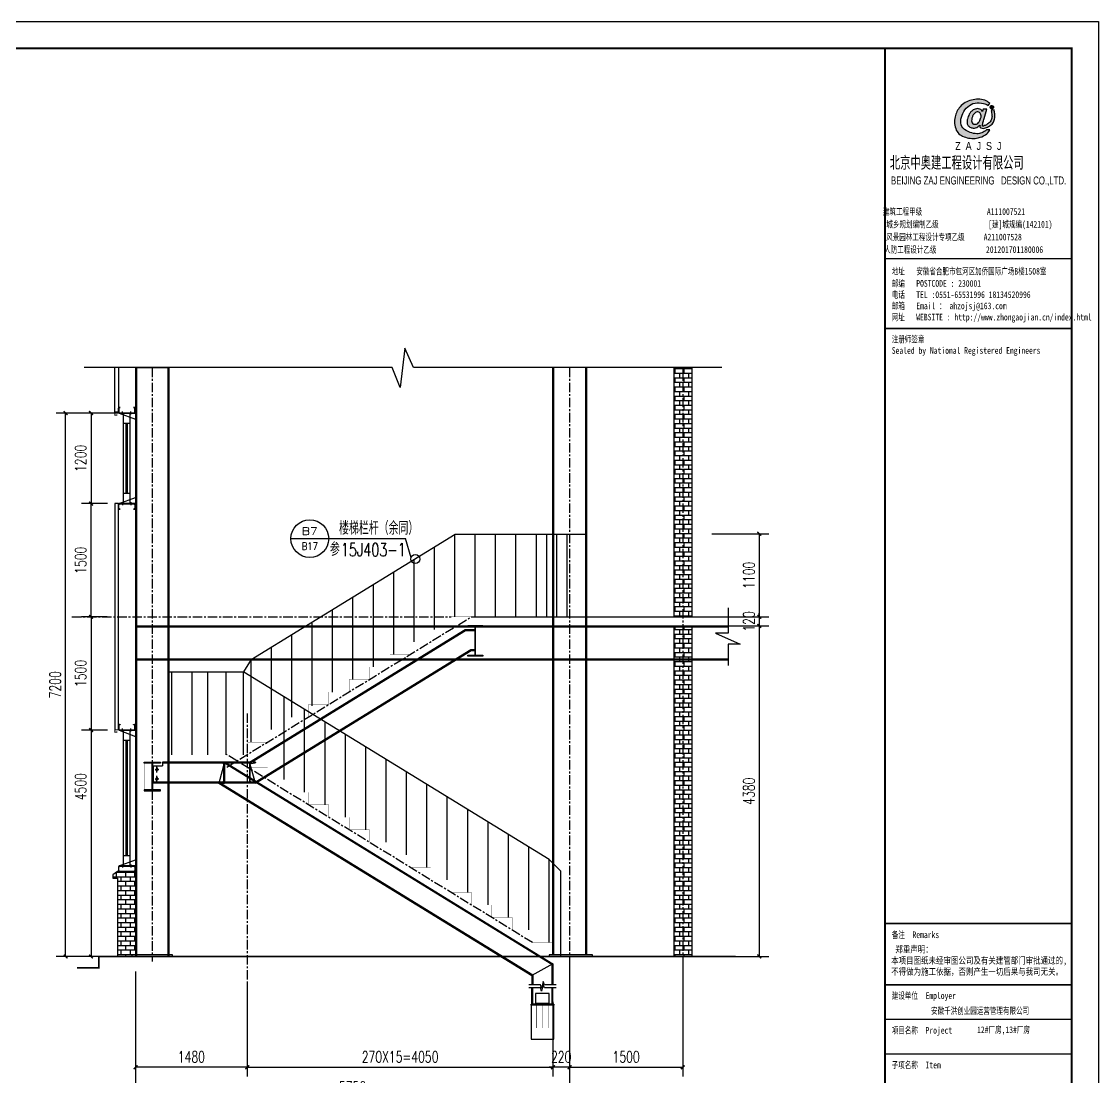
# Model space of a CAD drawing. Extents: x 180850 to 1399066, y 113487 to 334416.
# Drawn here: x 905561 to 919830, y 302994 to 316984 of the extents above; entities that cross this region are included whole.
import ezdxf
from ezdxf.enums import TextEntityAlignment as Align

# ---------------------------------------------------------------- set-up
doc = ezdxf.new("R2010")
doc.units = 0
doc.header["$LTSCALE"] = 1000
doc.linetypes.add('0$0$CENTERX2', pattern=[4, 2.5, -0.5, 0.5, -0.5])
for name, color, linetype in [('A-土建墙柱（含管井、立管）', 6, 'Continuous'), ('AXIS', 3, 'Continuous'), ('BEAM_DE', 7, 'Continuous'), ('BORDER', 7, 'Continuous'), ('DIM_IDEN', 3, 'Continuous'), ('DOTE', 1, 'Continuous'), ('GL', 150, 'Continuous'), ('GZ', 50, 'Continuous'), ('LT', 27, 'Continuous'), ('NUM', 7, 'Continuous'), ('Prof', 2, 'Continuous'), ('PUB_TEXT', 7, 'Continuous'), ('PUB_TITLE', 4, 'Continuous'), ('PZ', 202, 'Continuous'), ('STGJ_BOLT_THIN', 9, 'Continuous'), ('WALL', 9, 'Continuous'), ('WINDOW', 4, 'Continuous'), ('WL', 10, 'Continuous'), ('图签', 3, 'Continuous'), ('型钢', 6, 'Continuous'), ('粗线', 5, 'Continuous')]:
    doc.layers.add(name, color=color, linetype=linetype)
doc.styles.add('_gyy_title_Arial', font='arial.ttf', dxfattribs={"width": 0.7})
doc.styles.add('_gyy_title_ST', font='', dxfattribs={"width": 0.8})
doc.styles.add('_TCH_AXIS', font='COMPLEX', dxfattribs={"bigfont": 'GBCBIG'})
doc.styles.add('_TCH_DIM_T3', font='SIMPLEX', dxfattribs={"width": 0.705882, "bigfont": 'GBCBIG'})
doc.styles.add('_TCH_LABEL', font='COMPLEX', dxfattribs={"bigfont": 'GBCBIG'})
doc.styles.add('HZ', font='txt.shx', dxfattribs={"width": 0.8, "bigfont": '000hztxt.shx'})
doc.styles.get('_gyy_title_ST').set_extended_font_data('SimSun')
doc.dimstyles.new('_TCH_ARCH&&50', dxfattribs={"dimtxt": 148.75, "dimasz": 50, "dimexe": 125, "dimexo": 150, "dimgap": 63.125, "dimtad": 1, "dimdec": 0, "dimzin": 0, "dimdsep": 46, "dimtxsty": '_TCH_DIM_T3', "dimblk": 'ARCHTICK', "dimcen": 0.09, "dimclrt": 7, "dimazin": 2, "dimtfac": 1, "dimtdec": 0, "dimtix": 1, "dimtmove": 2, "dimatfit": 3, "dimfxl": 1, "dimtolj": 1, "dimtzin": 0, "dimarcsym": 0})
pattern_1 = [(0, (11853.97, 4258.28), (0, 60.6552), []), (90, (11853.97, 4258.28), (-60.6552, 60.6552), [60.6552, -60.6552])]

# ---------------------------------------------------------------- blocks, each defined once
blk = doc.blocks.new('dd')
at = {"layer": '图签'}
h = blk.add_hatch(color=5, dxfattribs=at)
h.set_gradient(color1=(0, 0, 255), color2=(36, 36, 255), one_color=1, tint=0.57)
h.paths.add_polyline_path([(452, 1270, -0.093206), (531, 1562, -0.136321), (716, 1807, -0.161039), (988, 1948, -0.108591), (1307, 1935, -0.049497), (1479, 1861, 0.062627), (1539, 1932, 0.094388), (1351, 2056, 0.136326), (854, 2062, 0.161722), (430, 1810, 0.133661), (243, 1435, 0.158414), (286, 937, 0.22517), (632, 669, 0.138663), (1107, 646, 0.074676), (1375, 753, 0.125344), (1543, 944, 0.006312), (1413, 948, -0.090385), (1244, 833, -0.096745), (1053, 797, -0.073845), (803, 850, -0.140868), (530, 1020, -0.160753)])
h = blk.add_hatch(color=5, dxfattribs=at)
h.set_gradient(color1=(0, 0, 255), color2=(36, 36, 255), one_color=1, tint=0.57)
h.paths.add_polyline_path([(1306, 1289, 0.011169), (1334, 1370, 0.005807), (1431, 1724, 0.01105), (1292, 1724, 0.016796), (1267, 1634, 0.125943), (1203, 1704, 0.083806), (1120, 1739, 0.082879), (1047, 1739, -0.008503), (952, 1710, 0.060057), (844, 1628, 0.086078), (774, 1532, 0.099424), (705, 1347, 0.12153), (690, 1225, 0.102644), (719, 1122, 0.056648), (797, 1042, 0.092914), (913, 1013, 0.194578), (1098, 1064, -0.002562), (1175, 1122, 0.064354), (1167, 1068, 0.172385), (1207, 1017, 0.105458), (1300, 1002, 0.086567), (1454, 1046, 0.047674), (1592, 1136, 0.166359), (1692, 1274, 0.096748), (1728, 1431, 0.03151), (1728, 1548, 0.041815), (1700, 1691, 0.007654), (1588, 1673, -0.009919), (1610, 1585, -0.068269), (1624, 1482, -0.105336), (1605, 1352, -0.14652), (1528, 1223, -0.070486), (1434, 1151, -0.077937), (1341, 1103, -0.127098), (1272, 1084, -0.114215), (1267, 1129, -0.007609)])
h.paths.add_polyline_path([(865, 1245, -0.099994), (863, 1328, -0.050974), (888, 1427, -0.120527), (938, 1529, -0.043888), (1002, 1595, -0.08446), (1063, 1619, -0.147309), (1127, 1607, -0.037474), (1177, 1572, -0.06931), (1209, 1507, -0.067662), (1213, 1431, -0.02676), (1211, 1413, 0.017209), (1183, 1329, -0.048815), (1120, 1223, -0.139096), (1046, 1163, -0.097991), (944, 1153, -0.085394), (909, 1169, -0.149141)], flags=16)
h = blk.add_hatch(color=1, dxfattribs=at)
h.set_gradient(color1=(255, 0, 0), color2=(255, 0, 0), tint=0.57)
h.paths.add_polyline_path([(1557, 1818, 0.386553), (1564, 1757, 0.170676), (1604, 1736, 0.082224), (1657, 1743, 0.087509), (1686, 1766, 0.264235), (1694, 1804, 0.244333), (1636, 1850, 0.30271)])
blk.add_lwpolyline([(1539, 1932, 0.094388), (1351, 2056, 0.136326), (854, 2062, 0.161722), (430, 1810, 0.133661), (243, 1435, 0.158414), (286, 937, 0.22517), (632, 669, 0.138663), (1107, 646, 0.074676), (1375, 753, 0.125344), (1543, 944, 0.006312), (1413, 948, -0.090385), (1244, 833, -0.096745), (1053, 797, -0.073845), (803, 850, -0.140868), (530, 1020, -0.160753), (452, 1270, -0.093206), (531, 1562, -0.136321), (716, 1807, -0.161039), (988, 1948, -0.108591), (1307, 1935, -0.049497), (1479, 1861, 0.062627)], format="xyb", close=True, dxfattribs=at)
for points in [[(1431, 1724, 0.011041), (1292, 1724, 0.016796), (1267, 1634, 0.125943), (1203, 1704, 0.083806), (1120, 1739, 0.082879), (1047, 1739, -0.008503), (952, 1710, 0.060057), (844, 1628, 0.086078), (774, 1532, 0.099424), (705, 1347, 0.12153), (690, 1225, 0.102644), (719, 1122, 0.056648), (797, 1042, 0.092914), (913, 1013, 0.194578), (1098, 1064, -0.002562), (1175, 1122, 0.064354), (1167, 1068, 0.172385), (1207, 1017, 0.105458), (1300, 1002, 0.086567), (1454, 1046, 0.047674), (1592, 1136, 0.166359), (1692, 1274, 0.096748), (1728, 1431, 0.03151), (1728, 1548, 0.041815), (1700, 1691, 0.007654), (1588, 1673, -0.009919), (1610, 1585, -0.068269), (1624, 1482, -0.105336), (1605, 1352, -0.14652), (1528, 1223, -0.070486), (1434, 1151, -0.077937), (1341, 1103, -0.127098), (1272, 1084, -0.114215), (1267, 1129, -0.007609), (1306, 1289, 0.011169), (1334, 1370, 0.005782), (1430, 1722, 0.069025)], [(1213, 1431, 0.067662), (1209, 1507, 0.06931), (1177, 1572, 0.037474), (1127, 1607, 0.147309), (1063, 1619, 0.08446), (1002, 1595, 0.043888), (938, 1529, 0.120527), (888, 1427, 0.050974), (863, 1328, 0.099994), (865, 1245, 0.149141), (909, 1169, 0.085394), (944, 1153, 0.097991), (1046, 1163, 0.139096), (1120, 1223, 0.048815), (1183, 1329, -0.017209), (1211, 1413, 0.02676), (1213, 1431, 0.441273)], [(1694, 1804, 0.243958), (1636, 1850, 0.303117), (1557, 1818, 0.386553), (1564, 1757, 0.170676), (1604, 1736, 0.082224), (1657, 1743, 0.087509), (1686, 1766, 0.264235), (1694, 1804, -7.823139)]]:
    blk.add_lwpolyline(points, format="xyb", dxfattribs=at)
at = {"insert": (246, 492), "char_height": 300, "width": 8000, "attachment_point": 1, "style": 'HZ'}
blk.add_mtext('{\\fArial|b0|i0|c0|p32;Z  A  J  S  J}', dxfattribs=at)
blk = doc.blocks.new('_ArchTick')
at = {"color": 0, "linetype": 'ByBlock', "const_width": 0.4}
blk.add_lwpolyline([(-0.5, -0.5), (0.5, 0.5)], dxfattribs=at)
blk = doc.blocks.new('*D1604')
at = {"layer": 'AXIS', "color": 0, "linetype": 'ByBlock', "lineweight": -2, "transparency": 16777216}
for p, q in [((914706, 310197), (915461, 310197)), ((915336, 310197), (915336, 309097)), ((914718, 309097), (915461, 309097))]:
    blk.add_line(p, q, dxfattribs=at)
at = {"layer": 'Defpoints', "color": 0, "linetype": 'ByBlock', "transparency": 16777216}
for p in [(914556, 310197), (914568, 309097), (915336, 309097)]:
    blk.add_point(p, dxfattribs=at)
at = {"layer": 'AXIS', "color": 0, "linetype": 'ByBlock', "lineweight": -2, "transparency": 16777216, "xscale": 50, "yscale": 50, "zscale": 50}
for p, rotation in [((915336, 310197), 90), ((915336, 309097), 270)]:
    blk.add_blockref('_ArchTick', p, dxfattribs=dict(at, rotation=rotation))
at = {"layer": 'AXIS', "color": 7, "linetype": 'ByBlock', "transparency": 16777216, "insert": (915199, 309647), "char_height": 148.8, "attachment_point": 5, "rotation": 90, "style": '_TCH_DIM_T3'}
blk.add_mtext('\\A1;1100', dxfattribs=at)
blk = doc.blocks.new('*D1605')
at = {"layer": 'AXIS', "color": 0, "linetype": 'ByBlock', "lineweight": -2, "transparency": 16777216}
for p, q in [((907072, 303947), (907072, 302605)), ((912822, 303947), (912822, 302605)), ((912822, 302730), (907072, 302730))]:
    blk.add_line(p, q, dxfattribs=at)
at = {"layer": 'Defpoints', "color": 0, "linetype": 'ByBlock', "transparency": 16777216}
for p in [(907072, 304097), (912822, 304097), (907072, 302730)]:
    blk.add_point(p, dxfattribs=at)
at = {"layer": 'AXIS', "color": 0, "linetype": 'ByBlock', "lineweight": -2, "transparency": 16777216, "xscale": 50, "yscale": 50, "zscale": 50, "rotation": 180}
blk.add_blockref('_ArchTick', (907072, 302730), dxfattribs=at)
at = {"layer": 'AXIS', "color": 0, "linetype": 'ByBlock', "lineweight": -2, "transparency": 16777216, "xscale": 50, "yscale": 50, "zscale": 50}
blk.add_blockref('_ArchTick', (912822, 302730), dxfattribs=at)
at = {"layer": 'AXIS', "color": 7, "linetype": 'ByBlock', "transparency": 16777216, "insert": (909947, 302867), "char_height": 148.8, "attachment_point": 5, "style": '_TCH_DIM_T3'}
blk.add_mtext('\\A1;5750', dxfattribs=at)
blk = doc.blocks.new('*D1606')
at = {"layer": 'AXIS', "color": 0, "linetype": 'ByBlock', "lineweight": -2, "transparency": 16777216}
for p, q in [((908552, 304258), (908552, 303005)), ((907072, 303947), (907072, 303005)), ((908552, 303130), (907072, 303130))]:
    blk.add_line(p, q, dxfattribs=at)
at = {"layer": 'Defpoints', "color": 0, "linetype": 'ByBlock', "transparency": 16777216}
for p in [(908552, 304408), (907072, 304097), (907072, 303130)]:
    blk.add_point(p, dxfattribs=at)
at = {"layer": 'AXIS', "color": 0, "linetype": 'ByBlock', "lineweight": -2, "transparency": 16777216, "xscale": 50, "yscale": 50, "zscale": 50, "rotation": 180}
blk.add_blockref('_ArchTick', (907072, 303130), dxfattribs=at)
at = {"layer": 'AXIS', "color": 0, "linetype": 'ByBlock', "lineweight": -2, "transparency": 16777216, "xscale": 50, "yscale": 50, "zscale": 50}
blk.add_blockref('_ArchTick', (908552, 303130), dxfattribs=at)
at = {"layer": 'AXIS', "color": 7, "linetype": 'ByBlock', "transparency": 16777216, "insert": (907812, 303267), "char_height": 148.8, "attachment_point": 5, "style": '_TCH_DIM_T3'}
blk.add_mtext('\\A1;1480', dxfattribs=at)
blk = doc.blocks.new('*D1607')
at = {"layer": 'AXIS', "color": 0, "linetype": 'ByBlock', "lineweight": -2, "transparency": 16777216}
for p, q in [((906934, 311797), (906020, 311797)), ((906145, 304597), (906145, 311797)), ((906872, 304597), (906020, 304597))]:
    blk.add_line(p, q, dxfattribs=at)
at = {"layer": 'Defpoints', "color": 0, "linetype": 'ByBlock', "transparency": 16777216}
for p in [(906145, 311797), (907084, 311797), (907022, 304597)]:
    blk.add_point(p, dxfattribs=at)
at = {"layer": 'AXIS', "color": 0, "linetype": 'ByBlock', "lineweight": -2, "transparency": 16777216, "xscale": 50, "yscale": 50, "zscale": 50}
for p, rotation in [((906145, 311797), 90), ((906145, 304597), 270)]:
    blk.add_blockref('_ArchTick', p, dxfattribs=dict(at, rotation=rotation))
at = {"layer": 'AXIS', "color": 7, "linetype": 'ByBlock', "transparency": 16777216, "insert": (906007, 308197), "char_height": 148.8, "attachment_point": 5, "rotation": 90, "style": '_TCH_DIM_T3'}
blk.add_mtext('\\A1;7200', dxfattribs=at)
blk = doc.blocks.new('*D1608')
at = {"layer": 'AXIS', "color": 0, "linetype": 'ByBlock', "lineweight": -2, "transparency": 16777216}
for p, q in [((914718, 308977), (915461, 308977)), ((915336, 308977), (915336, 304597)), ((914957, 304597), (915461, 304597))]:
    blk.add_line(p, q, dxfattribs=at)
at = {"layer": 'Defpoints', "color": 0, "linetype": 'ByBlock', "transparency": 16777216}
for p in [(914568, 308977), (914807, 304597), (915336, 304597)]:
    blk.add_point(p, dxfattribs=at)
at = {"layer": 'AXIS', "color": 0, "linetype": 'ByBlock', "lineweight": -2, "transparency": 16777216, "xscale": 50, "yscale": 50, "zscale": 50}
for p, rotation in [((915336, 308977), 90), ((915336, 304597), 270)]:
    blk.add_blockref('_ArchTick', p, dxfattribs=dict(at, rotation=rotation))
at = {"layer": 'AXIS', "color": 7, "linetype": 'ByBlock', "transparency": 16777216, "insert": (915199, 306787), "char_height": 148.8, "attachment_point": 5, "rotation": 90, "style": '_TCH_DIM_T3'}
blk.add_mtext('\\A1;4380', dxfattribs=at)
blk = doc.blocks.new('*D1609')
at = {"layer": 'AXIS', "color": 0, "linetype": 'ByBlock', "lineweight": -2, "transparency": 16777216}
for p, q in [((908552, 304258), (908552, 303005)), ((912602, 303997), (912602, 303005)), ((908552, 303130), (912602, 303130))]:
    blk.add_line(p, q, dxfattribs=at)
at = {"layer": 'Defpoints', "color": 0, "linetype": 'ByBlock', "transparency": 16777216}
for p in [(908552, 304408), (912602, 304147), (912602, 303130)]:
    blk.add_point(p, dxfattribs=at)
at = {"layer": 'AXIS', "color": 0, "linetype": 'ByBlock', "lineweight": -2, "transparency": 16777216, "xscale": 50, "yscale": 50, "zscale": 50, "rotation": 180}
blk.add_blockref('_ArchTick', (908552, 303130), dxfattribs=at)
at = {"layer": 'AXIS', "color": 0, "linetype": 'ByBlock', "lineweight": -2, "transparency": 16777216, "xscale": 50, "yscale": 50, "zscale": 50}
blk.add_blockref('_ArchTick', (912602, 303130), dxfattribs=at)
at = {"layer": 'AXIS', "color": 7, "linetype": 'ByBlock', "transparency": 16777216, "insert": (910577, 303267), "char_height": 148.75, "attachment_point": 5, "style": '_TCH_DIM_T3'}
blk.add_mtext('\\A1;270X15=4050', dxfattribs=at)
blk = doc.blocks.new('A$C1A291124')
at = {"layer": '型钢'}
for p, q in [((-82, -4), (-82, 0)), ((-82, 0), (0, 0)), ((0, 0), (0, -280)), ((-21, -19), (-77, -10)), ((-10, -249), (-10, -31)), ((-82, -276), (-82, -280)), ((-82, -280), (0, -280)), ((-21, -261), (-77, -270))]:
    blk.add_line(p, q, dxfattribs=at)
for centre, radius, start, end in [((-76, -4), 6.25, 180, 261), ((-22, -31), 12.5, 0, 81), ((-76, -276), 6.25, 99, 180), ((-22, -249), 12.5, 279, 0)]:
    blk.add_arc(centre, radius, start, end, dxfattribs=at)
blk = doc.blocks.new('*D1612')
at = {"layer": 'AXIS', "color": 0, "linetype": 'ByBlock', "lineweight": -2, "transparency": 16777216}
for p, q in [((914718, 309097), (915461, 309097)), ((915336, 309097), (915336, 309147)), ((915336, 309097), (915336, 308977)), ((914718, 308977), (915461, 308977)), ((915336, 308977), (915336, 308927))]:
    blk.add_line(p, q, dxfattribs=at)
at = {"layer": 'Defpoints', "color": 0, "linetype": 'ByBlock', "transparency": 16777216}
for p in [(914568, 309097), (914568, 308977), (915336, 308977)]:
    blk.add_point(p, dxfattribs=at)
at = {"layer": 'AXIS', "color": 0, "linetype": 'ByBlock', "lineweight": -2, "transparency": 16777216, "xscale": 50, "yscale": 50, "zscale": 50}
for p, rotation in [((915336, 309097), 270), ((915336, 308977), 90)]:
    blk.add_blockref('_ArchTick', p, dxfattribs=dict(at, rotation=rotation))
at = {"layer": 'AXIS', "color": 7, "linetype": 'ByBlock', "transparency": 16777216, "insert": (915199, 309037), "char_height": 148.8, "attachment_point": 5, "rotation": 90, "style": '_TCH_DIM_T3'}
blk.add_mtext('\\A1;120', dxfattribs=at)
blk = doc.blocks.new('*D1613')
at = {"layer": 'AXIS', "color": 0, "linetype": 'ByBlock', "lineweight": -2, "transparency": 16777216}
for p, q in [((912822, 304447), (912822, 303005)), ((912602, 303997), (912602, 303005)), ((912602, 303130), (912552, 303130)), ((912822, 303130), (912602, 303130)), ((912822, 303130), (912872, 303130))]:
    blk.add_line(p, q, dxfattribs=at)
at = {"layer": 'Defpoints', "color": 0, "linetype": 'ByBlock', "transparency": 16777216}
for p in [(912822, 304597), (912602, 304147), (912602, 303130)]:
    blk.add_point(p, dxfattribs=at)
at = {"layer": 'AXIS', "color": 0, "linetype": 'ByBlock', "lineweight": -2, "transparency": 16777216, "xscale": 50, "yscale": 50, "zscale": 50}
blk.add_blockref('_ArchTick', (912602, 303130), dxfattribs=at)
at = {"layer": 'AXIS', "color": 0, "linetype": 'ByBlock', "lineweight": -2, "transparency": 16777216, "xscale": 50, "yscale": 50, "zscale": 50, "rotation": 180}
blk.add_blockref('_ArchTick', (912822, 303130), dxfattribs=at)
at = {"layer": 'AXIS', "color": 7, "linetype": 'ByBlock', "transparency": 16777216, "insert": (912712, 303267), "char_height": 148.8, "attachment_point": 5, "style": '_TCH_DIM_T3'}
blk.add_mtext('\\A1;220', dxfattribs=at)
blk = doc.blocks.new('*D1845')
at = {"layer": 'AXIS', "color": 0, "linetype": 'ByBlock', "lineweight": -2, "transparency": 16777216}
for p, q in [((906649, 309097), (906357, 309097)), ((906482, 309097), (906482, 304597)), ((906649, 304597), (906357, 304597))]:
    blk.add_line(p, q, dxfattribs=at)
at = {"layer": 'Defpoints', "color": 0, "linetype": 'ByBlock', "transparency": 16777216}
for p in [(906799, 309097), (906482, 304597), (906799, 304597)]:
    blk.add_point(p, dxfattribs=at)
at = {"layer": 'AXIS', "color": 0, "linetype": 'ByBlock', "lineweight": -2, "transparency": 16777216, "xscale": 50, "yscale": 50, "zscale": 50}
for p, rotation in [((906482, 309097), 90), ((906482, 304597), 270)]:
    blk.add_blockref('_ArchTick', p, dxfattribs=dict(at, rotation=rotation))
at = {"layer": 'AXIS', "color": 7, "linetype": 'ByBlock', "transparency": 16777216, "insert": (906344, 306847), "char_height": 148.8, "attachment_point": 5, "rotation": 90, "style": '_TCH_DIM_T3'}
blk.add_mtext('\\A1;4500', dxfattribs=at)
blk = doc.blocks.new('*D1846')
at = {"layer": 'AXIS', "color": 0, "linetype": 'ByBlock', "lineweight": -2, "transparency": 16777216}
for p, q in [((906656, 309097), (906357, 309097)), ((906482, 309097), (906482, 307597)), ((906702, 307597), (906357, 307597))]:
    blk.add_line(p, q, dxfattribs=at)
at = {"layer": 'Defpoints', "color": 0, "linetype": 'ByBlock', "transparency": 16777216}
for p in [(906806, 309097), (906482, 307597), (906852, 307597)]:
    blk.add_point(p, dxfattribs=at)
at = {"layer": 'AXIS', "color": 0, "linetype": 'ByBlock', "lineweight": -2, "transparency": 16777216, "xscale": 50, "yscale": 50, "zscale": 50}
for p, rotation in [((906482, 309097), 90), ((906482, 307597), 270)]:
    blk.add_blockref('_ArchTick', p, dxfattribs=dict(at, rotation=rotation))
at = {"layer": 'AXIS', "color": 7, "linetype": 'ByBlock', "transparency": 16777216, "insert": (906344, 308347), "char_height": 148.8, "attachment_point": 5, "rotation": 90, "style": '_TCH_DIM_T3'}
blk.add_mtext('\\A1;1500', dxfattribs=at)
blk = doc.blocks.new('*D1847')
at = {"layer": 'AXIS', "color": 0, "linetype": 'ByBlock', "lineweight": -2, "transparency": 16777216}
for p, q in [((906697, 309097), (906357, 309097)), ((906482, 309097), (906482, 307597)), ((906702, 307597), (906357, 307597))]:
    blk.add_line(p, q, dxfattribs=at)
at = {"layer": 'Defpoints', "color": 0, "linetype": 'ByBlock', "transparency": 16777216}
for p in [(906847, 309097, 1), (906482, 307597), (906852, 307597)]:
    blk.add_point(p, dxfattribs=at)
at = {"layer": 'AXIS', "color": 0, "linetype": 'ByBlock', "lineweight": -2, "transparency": 16777216, "xscale": 50, "yscale": 50, "zscale": 50}
for p, rotation in [((906482, 309097), 90), ((906482, 307597), 270)]:
    blk.add_blockref('_ArchTick', p, dxfattribs=dict(at, rotation=rotation))
at = {"layer": 'AXIS', "color": 7, "linetype": 'ByBlock', "transparency": 16777216, "insert": (906344, 308347), "char_height": 148.8, "attachment_point": 5, "rotation": 90, "style": '_TCH_DIM_T3'}
blk.add_mtext('\\A1;1500', dxfattribs=at)
blk = doc.blocks.new('*D1857')
at = {"layer": 'AXIS', "color": 0, "linetype": 'ByBlock', "lineweight": -2, "transparency": 16777216}
for p, q in [((906702, 310597), (906357, 310597)), ((906482, 309097), (906482, 310597)), ((906697, 309097), (906357, 309097))]:
    blk.add_line(p, q, dxfattribs=at)
at = {"layer": 'Defpoints', "color": 0, "linetype": 'ByBlock', "transparency": 16777216}
for p in [(906482, 310597), (906852, 310597), (906847, 309097, 1)]:
    blk.add_point(p, dxfattribs=at)
at = {"layer": 'AXIS', "color": 0, "linetype": 'ByBlock', "lineweight": -2, "transparency": 16777216, "xscale": 50, "yscale": 50, "zscale": 50}
for p, rotation in [((906482, 310597), 90), ((906482, 309097), 270)]:
    blk.add_blockref('_ArchTick', p, dxfattribs=dict(at, rotation=rotation))
at = {"layer": 'AXIS', "color": 7, "linetype": 'ByBlock', "transparency": 16777216, "insert": (906344, 309847), "char_height": 148.8, "attachment_point": 5, "rotation": 90, "style": '_TCH_DIM_T3'}
blk.add_mtext('\\A1;1500', dxfattribs=at)
blk = doc.blocks.new('*D1858')
at = {"layer": 'AXIS', "color": 0, "linetype": 'ByBlock', "lineweight": -2, "transparency": 16777216}
for p, q in [((906715, 311797), (906357, 311797)), ((906482, 311797), (906482, 310597)), ((906702, 310597), (906357, 310597))]:
    blk.add_line(p, q, dxfattribs=at)
at = {"layer": 'Defpoints', "color": 0, "linetype": 'ByBlock', "transparency": 16777216}
for p in [(906865, 311797, 1), (906482, 310597), (906852, 310597)]:
    blk.add_point(p, dxfattribs=at)
at = {"layer": 'AXIS', "color": 0, "linetype": 'ByBlock', "lineweight": -2, "transparency": 16777216, "xscale": 50, "yscale": 50, "zscale": 50}
for p, rotation in [((906482, 311797), 90), ((906482, 310597), 270)]:
    blk.add_blockref('_ArchTick', p, dxfattribs=dict(at, rotation=rotation))
at = {"layer": 'AXIS', "color": 7, "linetype": 'ByBlock', "transparency": 16777216, "insert": (906344, 311197), "char_height": 148.8, "attachment_point": 5, "rotation": 90, "style": '_TCH_DIM_T3'}
blk.add_mtext('\\A1;1200', dxfattribs=at)
blk = doc.blocks.new('*D1859')
at = {"layer": 'AXIS', "color": 0, "linetype": 'ByBlock', "lineweight": -2, "transparency": 16777216}
for p, q in [((912822, 304467), (912822, 303005)), ((914322, 304467), (914322, 303005)), ((912822, 303130), (914322, 303130))]:
    blk.add_line(p, q, dxfattribs=at)
at = {"layer": 'Defpoints', "color": 0, "linetype": 'ByBlock', "transparency": 16777216}
for p in [(912822, 304617), (914322, 304617), (914322, 303130)]:
    blk.add_point(p, dxfattribs=at)
at = {"layer": 'AXIS', "color": 0, "linetype": 'ByBlock', "lineweight": -2, "transparency": 16777216, "xscale": 50, "yscale": 50, "zscale": 50, "rotation": 180}
blk.add_blockref('_ArchTick', (912822, 303130), dxfattribs=at)
at = {"layer": 'AXIS', "color": 0, "linetype": 'ByBlock', "lineweight": -2, "transparency": 16777216, "xscale": 50, "yscale": 50, "zscale": 50}
blk.add_blockref('_ArchTick', (914322, 303130), dxfattribs=at)
at = {"layer": 'AXIS', "color": 7, "linetype": 'ByBlock', "transparency": 16777216, "insert": (913572, 303267), "char_height": 148.8, "attachment_point": 5, "style": '_TCH_DIM_T3'}
blk.add_mtext('\\A1;1500', dxfattribs=at)

msp = doc.modelspace()

# ---------------------------------------------------------------- hatches: boundary and pattern name
h = msp.add_hatch()
h.set_pattern_fill('AR-B816', color=0, scale=50)
h.set_pattern_definition(pattern_1)
h.paths.add_polyline_path([(914442.44, 308526.89), (914202.44, 308526.89), (914202.44, 304596.89), (914442.44, 304596.89)])
h.paths.add_polyline_path([(914442.44, 308964.89), (914202.44, 308964.89), (914202.44, 308538.89), (914442.44, 308538.89)])
h.paths.add_polyline_path([(914442.44, 312398.65), (914202.44, 312398.65), (914202.44, 309097.24), (914442.44, 309097.12)])
h = msp.add_hatch()
h.set_pattern_fill('AR-B816', color=256, scale=50)
h.set_pattern_definition(pattern_1)
h.paths.add_polyline_path([(907072.44, 305721.89), (906832.44, 305721.89), (906769.86, 305680.38), (906769.86, 305633.67), (906832.44, 305633.67), (906832.44, 304596.89), (907022.44, 304596.89), (907022.44, 304616.89), (907072.44, 304616.89)])
at = {"layer": 'STGJ_BOLT_THIN'}
for points in [[(907354.39, 307048.89), (907342.39, 307072.89), (907354.39, 307096.89), (907366.39, 307072.89)], [(907354.39, 306928.89), (907342.39, 306952.89), (907354.39, 306976.89), (907366.39, 306952.89)]]:
    msp.add_hatch(color=256, dxfattribs=at).paths.add_polyline_path(points)

# ---------------------------------------------------------------- linework, layer by layer
for p, q in [((907072.44, 312398.65), (907512.57, 312398.65)), ((911521.87, 309098.53), (914925.13, 309096.89)), ((907084.44, 308976.89), (914925.13, 308976.89)), ((907084.44, 308964.89), (914925.13, 308964.89)), ((907084.44, 308538.89), (914925.13, 308538.89)), ((907084.44, 308526.89), (914925.13, 308526.89)), ((913047.44, 304596.89), (913275.44, 304596.89))]:
    msp.add_line(p, q)
at = {"color": 0}
for p, q in [((914202.44, 312398.65), (914202.44, 309097.24)), ((914442.44, 312398.65), (914442.44, 309097.12)), ((914202.44, 308976.89), (914202.44, 304596.89)), ((914442.44, 308976.89), (914442.44, 304596.89)), ((906832.44, 305721.89), (906769.86, 305680.38)), ((906769.86, 305680.38), (906769.86, 305633.67)), ((907072.44, 305721.89), (906832.44, 305721.89)), ((906769.86, 305633.67), (906832.44, 305633.67)), ((906832.44, 305633.67), (906832.44, 304596.89))]:
    msp.add_line(p, q, dxfattribs=at)
at = {"color": 6, "linetype": 'ByBlock', "const_width": 10}
for points in [[(906847.44, 311861.67), (906847.44, 311800.42), (906797.31, 311800.42), (906797.31, 311769.58), (906824.2, 311769.58), (906824.2, 311779.99)], [(906847.44, 307661.67), (906847.44, 307600.42), (906797.31, 307600.42), (906797.31, 307569.58), (906824.2, 307569.58), (906824.2, 307579.99)]]:
    msp.add_lwpolyline(points, dxfattribs=at)
at = {"layer": 'A-土建墙柱（含管井、立管）'}
msp.add_line((912552.44, 303976.15), (912372.44, 303976.15), dxfattribs=at)
msp.add_lwpolyline([(912372.44, 304106.15), (912372.44, 303966.15), (912552.44, 303966.15), (912552.44, 304106.15)], close=True, dxfattribs=at)
at = {"layer": 'AXIS', "linetype": 'ByBlock'}
for p, q in [((907072.44, 304399.06), (907072.44, 302529.64)), ((912822.44, 304096.89), (912822.44, 302529.64))]:
    msp.add_line(p, q, dxfattribs=at)
at = {"layer": 'AXIS', "linetype": 'ByBlock', "elevation": 4.02}
for points in [[(906847.44, 312398.65), (906847.44, 311809.39), (906797.44, 311809.39), (906797.44, 312398.65)], [(906847.44, 307608.75), (906847.44, 310596.89), (906797.44, 310596.89), (906797.44, 307608.75)]]:
    msp.add_lwpolyline(points, dxfattribs=at)
at = {"layer": 'BEAM_DE'}
msp.add_lwpolyline([(912612.44, 303966.15), (912312.44, 303966.15), (912312.44, 303502.96), (912612.44, 303502.96)], close=True, dxfattribs=at)
at = {"layer": 'BORDER', "const_width": 26.52}
msp.add_lwpolyline([(890982.02, 296337.71), (890982.02, 316630.62), (919476.94, 316630.62), (919476.94, 296337.71)], close=True, dxfattribs=at)
at = {"layer": 'DIM_IDEN'}
for p, q in [((909130.58, 310132.96), (909630.58, 310132.96)), ((909630.58, 310132.96), (910650.02, 310132.96)), ((910721.96, 309879.63), (910650.02, 310132.96))]:
    msp.add_line(p, q, dxfattribs=at)
for centre, radius in [((909380.58, 310132.96), 250), ((910779.44, 309862.29), 60.04)]:
    msp.add_circle(centre, radius, dxfattribs=at)
at = {"layer": 'DOTE', "color": 8, "linetype": '0$0$CENTERX2', "ltscale": 0.05}
for p, q in [((907292.51, 312398.65), (907292.49, 304532.89)), ((912822.44, 312398.65), (912822.44, 304435.75)), ((914322.5, 312398.65), (914322.5, 304435.75)), ((906229.36, 309096.89), (911252.44, 309096.89)), ((908282.44, 307106.89), (911521.87, 309098.53)), ((908552.44, 307816.01), (908552.44, 304242.09)), ((912332.44, 304780.89), (908282.44, 307270.89))]:
    msp.add_line(p, q, dxfattribs=at)
at = {"layer": 'GL'}
for p, q in [((911564.94, 308976.89), (911564.94, 308976.88)), ((908580.72, 307172.88), (911439.25, 308930.35)), ((908580.72, 307172.88), (911439.25, 308930.35)), ((908584.4, 307159.88), (911442.93, 308917.35)), ((908584.4, 307159.88), (911442.93, 308917.35)), ((911439.25, 308930.35), (911568.44, 308930.35)), ((911442.93, 308917.35), (911568.44, 308917.35)), ((908656.23, 306905.88), (911514.76, 308663.35)), ((908656.23, 306905.88), (911514.76, 308663.35)), ((908659.91, 306892.88), (911518.44, 308650.35)), ((908659.91, 306892.88), (911518.44, 308650.35)), ((911514.76, 308663.35), (911568.44, 308663.35)), ((911518.44, 308650.35), (911568.44, 308650.35)), ((907304.39, 307122.89), (907429.39, 307122.89)), ((907304.39, 307122.89), (907304.39, 306892.89)), ((908580.72, 307172.89), (907429.39, 307172.89)), ((907429.39, 307172.89), (907429.39, 307122.89)), ((908584.4, 307159.89), (907429.39, 307159.89)), ((908250.9, 307172.89), (908173.4, 306892.89)), ((912589.43, 304490.24), (908250.55, 307157.84)), ((912602.44, 304497.5), (908250.9, 307172.89)), ((908659.91, 306892.88), (908580.72, 307172.88)), ((908656.23, 306905.89), (907304.39, 306905.89)), ((908659.91, 306892.89), (907304.39, 306892.89)), ((912322.16, 304341.13), (908174.97, 306890.89)), ((912335.17, 304348.39), (908180.02, 306903.04)), ((912602.44, 304499.5), (912322.44, 304343.29)), ((912589.44, 304492.24), (912589.44, 304221.71)), ((912602.44, 304499.5), (912602.44, 304221.71)), ((912322.44, 304343.29), (912322.44, 304221.71)), ((912335.44, 304350.54), (912335.44, 304221.71)), ((912322.44, 303966.15), (912322.44, 304181.71)), ((912334.44, 303966.15), (912334.44, 304181.71)), ((912590.44, 303966.15), (912590.44, 304181.71)), ((912602.44, 303966.15), (912602.44, 304181.71))]:
    msp.add_line(p, q, dxfattribs=at)
for points in [[(911672.44, 308976.89), (911472.44, 308976.89), (911472.44, 308963.89), (911672.44, 308963.89)], [(911576.44, 308963.89), (911568.44, 308963.89), (911568.44, 308589.89), (911576.44, 308589.89)], [(911672.44, 308576.89), (911472.44, 308576.89), (911472.44, 308589.89), (911672.44, 308589.89)], [(907184.39, 307172.89), (907404.39, 307172.89), (907404.39, 307159.89), (907184.39, 307159.89)], [(907290.39, 307159.89), (907298.39, 307159.89), (907298.39, 306804.9), (907290.39, 306804.9)], [(907184.39, 306791.9), (907404.39, 306791.9), (907404.39, 306804.9), (907184.39, 306804.9)]]:
    msp.add_lwpolyline(points, close=True, dxfattribs=at)
for points in [[(912643.44, 304221.71), (912488.44, 304221.71), (912474.44, 304265.71), (912450.44, 304177.71), (912436.44, 304221.71), (912281.44, 304221.71)], [(912643.44, 304181.71), (912488.44, 304181.71), (912474.44, 304225.71), (912450.44, 304137.71), (912436.44, 304181.71), (912281.44, 304181.71)]]:
    msp.add_lwpolyline(points, dxfattribs=at)
at = {"layer": 'GZ'}
for p, q in [((907072.44, 312398.65), (907072.44, 304596.89)), ((907084.44, 312398.65), (907084.44, 304596.89)), ((907500.57, 312398.65), (907500.57, 304596.89)), ((907512.57, 312398.65), (907512.57, 304596.89)), ((912597.44, 312398.65), (912597.44, 304616.89)), ((912609.44, 312398.65), (912609.44, 304616.89)), ((913035.44, 312398.65), (913035.44, 304616.89)), ((913047.44, 312398.65), (913047.44, 304616.89))]:
    msp.add_line(p, q, dxfattribs=at)
msp.add_lwpolyline([(914839.3, 312398.65), (910756.5, 312398.65), (910639.66, 312654.79), (910579.66, 312134.25), (910470.71, 312398.65), (906389.18, 312398.65)], dxfattribs=at)
for points in [[(907562.54, 304616.89), (907022.44, 304616.89), (907022.44, 304596.89), (907562.54, 304596.89)], [(913127.4, 304616.89), (912552.44, 304616.89), (912552.44, 304596.89), (913127.4, 304596.89)]]:
    msp.add_lwpolyline(points, close=True, dxfattribs=at)
at = {"layer": 'LT'}
for p, q in [((906847.44, 311808.14), (906847.44, 311860.64)), ((906850.81, 311857.26), (906850.81, 311811.51)), ((906852.44, 311793.51), (906852.44, 311796.89)), ((906852.44, 311796.89), (907072.44, 311796.89)), ((907072.44, 311793.51), (906852.44, 311793.51)), ((906852.44, 311793.51), (907072.44, 311713.89)), ((906858.69, 311871.89), (906869.94, 311871.89)), ((907056.19, 311796.89), (906858.69, 311796.89)), ((906869.94, 311868.51), (906862.06, 311868.51)), ((906862.06, 311800.26), (907052.81, 311800.26)), ((906869.94, 311871.89), (906869.94, 311868.51)), ((906900.59, 311778.06), (906900.59, 311816.4)), ((907011.02, 311778.06), (907011.02, 311816.4)), ((907044.94, 311868.51), (907044.94, 311871.89)), ((907044.94, 311871.89), (907056.19, 311871.89)), ((907052.81, 311868.51), (907044.94, 311868.51)), ((907064.06, 311811.51), (907064.06, 311857.26)), ((907067.44, 311860.64), (907067.44, 311808.14)), ((907072.44, 311796.89), (907072.44, 311793.51)), ((906852.44, 310600.26), (907072.44, 310679.89)), ((906847.44, 310585.64), (906847.44, 310533.14)), ((906850.81, 310536.51), (906850.81, 310582.26)), ((907072.44, 310600.26), (906852.44, 310600.26)), ((906852.44, 310600.26), (906852.44, 310596.89)), ((906852.44, 310596.89), (907072.44, 310596.89)), ((907056.19, 310596.89), (906858.69, 310596.89)), ((906858.69, 310521.89), (906869.94, 310521.89)), ((906862.06, 310593.51), (907052.81, 310593.51)), ((906869.94, 310525.26), (906862.06, 310525.26)), ((906869.94, 310521.89), (906869.94, 310525.26)), ((907044.94, 310525.26), (907044.94, 310521.89)), ((907052.81, 310525.26), (907044.94, 310525.26)), ((907044.94, 310521.89), (907056.19, 310521.89)), ((907064.06, 310582.26), (907064.06, 310536.51)), ((907067.44, 310533.14), (907067.44, 310585.64)), ((907072.44, 310596.89), (907072.44, 310600.26)), ((906847.44, 307608.14), (906847.44, 307660.64)), ((906850.81, 307657.26), (906850.81, 307611.51)), ((906858.69, 307671.89), (906869.94, 307671.89)), ((906869.94, 307668.51), (906862.06, 307668.51)), ((906869.94, 307671.89), (906869.94, 307668.51)), ((907044.94, 307668.51), (907044.94, 307671.89)), ((907044.94, 307671.89), (907056.19, 307671.89)), ((907052.81, 307668.51), (907044.94, 307668.51)), ((907064.06, 307611.51), (907064.06, 307657.26)), ((907067.44, 307660.64), (907067.44, 307608.14)), ((906852.44, 307593.51), (906852.44, 307596.89)), ((906852.44, 307596.89), (907072.44, 307596.89)), ((907072.44, 307593.51), (906852.44, 307593.51)), ((906852.44, 307593.51), (907072.44, 307513.89)), ((907056.19, 307596.89), (906858.69, 307596.89)), ((906862.06, 307600.26), (907052.81, 307600.26)), ((906900.59, 307578.06), (906900.59, 307616.4)), ((907011.02, 307578.06), (907011.02, 307616.4)), ((907072.44, 307596.89), (907072.44, 307593.51)), ((906852.44, 305800.26), (907072.44, 305879.89)), ((907072.44, 305800.26), (906852.44, 305800.26)), ((906852.44, 305800.26), (906852.44, 305796.89)), ((906852.44, 305796.89), (907072.44, 305796.89)), ((907056.19, 305796.89), (906858.69, 305796.89)), ((907072.44, 305796.89), (907072.44, 305800.26)), ((906847.44, 305785.64), (906847.44, 305733.14)), ((906850.81, 305736.51), (906850.81, 305782.26)), ((906858.69, 305721.89), (906869.94, 305721.89)), ((906862.06, 305793.51), (907052.81, 305793.51)), ((906869.94, 305725.26), (906862.06, 305725.26)), ((906869.94, 305721.89), (906869.94, 305725.26)), ((907044.94, 305725.26), (907044.94, 305721.89)), ((907052.81, 305725.26), (907044.94, 305725.26)), ((907044.94, 305721.89), (907056.19, 305721.89)), ((907064.06, 305782.26), (907064.06, 305736.51)), ((907067.44, 305733.14), (907067.44, 305785.64))]:
    msp.add_line(p, q, dxfattribs=at)
at = {"layer": 'LT', "color": 1, "linetype": 'Continuous'}
for p, q in [((906900.59, 310615.71), (906900.59, 310577.37)), ((907011.02, 310615.71), (907011.02, 310577.37)), ((906900.59, 305815.71), (906900.59, 305777.37)), ((907011.02, 305815.71), (907011.02, 305777.37))]:
    msp.add_line(p, q, dxfattribs=at)
at = {"layer": 'LT'}
for centre, start, end in [((906858.69, 311860.64), 90, 180), ((906858.69, 311808.14), 180, 270), ((906862.06, 311857.26), 90, 180), ((906862.06, 311811.51), 180, 270), ((907052.81, 311857.26), 360, 90), ((907052.81, 311811.51), 270, 360), ((907056.19, 311860.64), 360, 90), ((907056.19, 311808.14), 270, 360), ((906858.69, 310585.64), 90, 180), ((906858.69, 310533.14), 180, 270), ((906862.06, 310582.26), 90, 180), ((906862.06, 310536.51), 180, 270), ((907052.81, 310582.26), 0, 90), ((907052.81, 310536.51), 270, 0), ((907056.19, 310585.64), 0, 90), ((907056.19, 310533.14), 270, 0), ((906858.69, 307660.64), 90, 180), ((906862.06, 307657.26), 90, 180), ((907052.81, 307657.26), 360, 90), ((907056.19, 307660.64), 360, 90), ((906858.69, 307608.14), 180, 270), ((906862.06, 307611.51), 180, 270), ((907052.81, 307611.51), 270, 360), ((907056.19, 307608.14), 270, 360), ((906858.69, 305785.64), 90, 180), ((907056.19, 305785.64), 0, 90), ((906858.69, 305733.14), 180, 270), ((906862.06, 305782.26), 90, 180), ((906862.06, 305736.51), 180, 270), ((907052.81, 305782.26), 0, 90), ((907052.81, 305736.51), 270, 0), ((907056.19, 305733.14), 270, 0)]:
    msp.add_arc(centre, 11.25, start, end, dxfattribs=at)
for points in [[(906912.83, 311800.26), (906888.34, 311800.26), (906912.83, 311793.51), (906888.34, 311793.51)], [(907023.27, 311800.26), (906998.78, 311800.26), (907023.27, 311793.51), (906998.78, 311793.51)], [(906912.83, 307600.26), (906888.34, 307600.26), (906912.83, 307593.51), (906888.34, 307593.51)], [(907023.27, 307600.26), (906998.78, 307600.26), (907023.27, 307593.51), (906998.78, 307593.51)]]:
    msp.add_solid(points, dxfattribs=at)
at = {"layer": 'LT', "color": 1, "linetype": 'Continuous'}
for points in [[(906912.83, 310593.51), (906888.34, 310593.51), (906912.83, 310600.26), (906888.34, 310600.26)], [(907023.27, 310593.51), (906998.78, 310593.51), (907023.27, 310600.26), (906998.78, 310600.26)], [(906912.83, 305793.51), (906888.34, 305793.51), (906912.83, 305800.26), (906888.34, 305800.26)], [(907023.27, 305793.51), (906998.78, 305793.51), (907023.27, 305800.26), (906998.78, 305800.26)]]:
    msp.add_solid(points, dxfattribs=at)
at = {"layer": 'NUM', "const_width": 20}
msp.add_lwpolyline([(915024.9, 304596.89), (906584.87, 304596.89), (906584.87, 304446.89), (906298.01, 304446.89), (906298.01, 304446.89), (906298.01, 304446.89)], dxfattribs=at)
at = {"layer": 'Prof', "color": 21}
msp.add_lwpolyline([(912612.44, 303966.15), (912612.44, 303950.15), (912312.44, 303950.15), (912312.44, 303966.15)], close=True, dxfattribs=at)
at = {"layer": 'PUB_TITLE'}
for p, q in [((917002.19, 313844.14), (919476.94, 313844.14)), ((919476.94, 305034.67), (917002.19, 305034.67)), ((919476.94, 303761.95), (917002.19, 303761.95)), ((919476.94, 303302.35), (917002.19, 303302.35))]:
    msp.add_line(p, q, dxfattribs=at)
msp.add_lwpolyline([(890098.18, 295984.18), (890098.18, 316984.16), (919830.47, 316984.16), (919830.47, 295984.18)], close=True, dxfattribs=at)
at = {"layer": 'PUB_TITLE', "const_width": 24.75}
msp.add_lwpolyline([(917002.19, 316630.62), (919476.94, 316630.62), (919476.94, 296337.71), (917002.19, 296337.71)], close=True, dxfattribs=at)
for points in [[(917002.19, 312917.73), (919476.94, 312917.73)], [(917002.19, 305034.67), (919476.94, 305034.67)], [(917002.19, 304221.54), (919476.94, 304221.54)]]:
    msp.add_lwpolyline(points, dxfattribs=at)
at = {"layer": 'PZ', "const_width": 2}
for points in [[(908552.44, 307270.89), (908552.44, 307270.89), (908552.44, 307270.89), (908552.44, 307270.89), (908552.44, 307270.89), (908552.44, 307270.89), (908552.44, 307270.89), (908552.44, 307270.89), (908552.44, 307270.89), (908552.44, 307436.89), (908822.44, 307436.89), (908822.44, 307602.89), (909092.44, 307602.89), (909092.44, 307768.89), (909362.44, 307768.89), (909362.44, 307934.89), (909632.44, 307934.89), (909632.44, 308100.89), (909902.44, 308100.89), (909902.44, 308266.89), (910172.44, 308266.89), (910172.44, 308432.89), (910442.44, 308432.89), (910442.44, 308598.89), (910712.44, 308598.89), (910712.44, 308764.89), (910982.44, 308764.89), (910982.44, 308930.89), (911252.44, 308930.89), (911252.44, 309096.89), (911519.19, 309096.89), (911519.19, 309096.89), (911519.19, 309096.89)], [(912332.44, 304780.89), (912332.44, 304780.89), (912332.44, 304780.89), (912332.44, 304946.89), (912062.44, 304946.89), (912062.44, 305112.89), (911792.44, 305112.89), (911792.44, 305278.89), (911522.44, 305278.89), (911522.44, 305444.89), (911252.44, 305444.89), (911252.44, 305610.89), (910982.44, 305610.89), (910982.44, 305776.89), (910712.44, 305776.89), (910712.44, 305942.89), (910442.44, 305942.89), (910442.44, 306108.89), (910172.44, 306108.89), (910172.44, 306274.89), (909902.44, 306274.89), (909902.44, 306440.89), (909632.44, 306440.89), (909632.44, 306606.89), (909362.44, 306606.89), (909362.44, 306772.89), (909092.44, 306772.89), (909092.44, 306938.89), (908822.44, 306938.89), (908822.44, 307104.89), (908552.44, 307104.89), (908552.44, 307270.89), (907084.44, 307270.89)], [(912602.44, 304499.5), (912602.44, 304499.5), (912602.44, 304499.5), (912602.44, 304782.89), (912332.44, 304782.89)]]:
    msp.add_lwpolyline(points, dxfattribs=at)
at = {"layer": 'PZ', "linetype": 'ByBlock', "const_width": 4}
for points in [[(907184.39, 307159.89), (907275.92, 307159.89), (907290.39, 307143.66), (907290.39, 306824.24), (907270.79, 306804.9), (907184.39, 306804.9), (907184.39, 307159.89)], [(907404.39, 307159.89), (907312.85, 307159.89), (907298.39, 307143.66), (907298.39, 306824.24), (907317.98, 306804.9), (907404.39, 306804.9), (907404.39, 307159.89)]]:
    msp.add_lwpolyline(points, dxfattribs=at)
at = {"layer": 'STGJ_BOLT_THIN'}
for p, q in [((907354.39, 307096.89), (907342.39, 307072.89)), ((907354.39, 307036.89), (907354.39, 307108.89)), ((907354.39, 307096.89), (907366.39, 307072.89)), ((907330.39, 307072.89), (907378.39, 307072.89)), ((907330.39, 306952.89), (907378.39, 306952.89)), ((907354.39, 307048.89), (907342.39, 307072.89)), ((907354.39, 306976.89), (907342.39, 306952.89)), ((907354.39, 306928.89), (907342.39, 306952.89)), ((907354.39, 307048.89), (907366.39, 307072.89)), ((907354.39, 306916.89), (907354.39, 306988.89)), ((907354.39, 306976.89), (907366.39, 306952.89)), ((907354.39, 306928.89), (907366.39, 306952.89))]:
    msp.add_line(p, q, dxfattribs=at)
at = {"layer": 'WALL'}
for p, q in [((914925.13, 309214.57), (914925.13, 308879.12)), ((914925.13, 309214.57), (914925.13, 308879.12)), ((914925.13, 308879.12), (914755.84, 308879.12)), ((914755.84, 308879.12), (915084.19, 308733.33)), ((915084.19, 308733.33), (914925.13, 308733.33)), ((914925.13, 308733.33), (914925.13, 308451.2)), ((914925.13, 308733.33), (914925.13, 308451.2))]:
    msp.add_line(p, q, dxfattribs=at)
at = {"layer": 'WINDOW', "color": 5}
for p, q in [((906911.15, 310596.89, 4.14), (906911.15, 311793.51, 0.02)), ((907001.15, 310596.89, 4.14), (907001.15, 311793.51, 0.02)), ((907001.15, 311659.25), (906911.15, 311659.25)), ((906946.03, 310731.16, 4.02), (906946.03, 311662.63)), ((906966.27, 310731.16, 4.02), (906966.27, 311662.63)), ((907001.15, 310730.5), (906911.15, 310730.5)), ((906911.15, 305796.89, 4.14), (906911.15, 307593.51, 0.02)), ((907001.15, 305796.89, 4.14), (907001.15, 307593.51, 0.02)), ((907001.15, 307459.25), (906911.15, 307459.25)), ((906946.03, 305931.16, 4.02), (906946.03, 307462.63)), ((906966.27, 305931.16, 4.02), (906966.27, 307462.63)), ((907001.15, 305930.5), (906911.15, 305930.5))]:
    msp.add_line(p, q, dxfattribs=at)
at = {"layer": 'WL', "const_width": 5}
for points in [[(912382.44, 303950.15), (912382.44, 303650.14)], [(912462.44, 303950.15), (912462.44, 303650.14)], [(912542.44, 303950.15), (912542.44, 303650.14)]]:
    msp.add_lwpolyline(points, dxfattribs=at)
at = {"layer": '粗线'}
for p, q in [((908602.44, 308532.29), (911306.28, 310194.29)), ((911302.44, 309096.89), (911302.44, 310192.29)), ((911306.28, 310194.29), (913047.44, 310194.29)), ((911572.44, 309098.89), (911572.44, 310194.29)), ((911842.44, 309096.89), (911842.44, 310192.29)), ((912112.44, 309096.89), (912112.44, 310192.29)), ((912382.44, 309096.89), (912382.44, 310192.29)), ((912522.44, 309094.89), (912522.44, 310190.29)), ((912652.44, 309096.89), (912652.44, 310192.29)), ((912792.44, 309094.89), (912792.44, 310190.29)), ((911032.44, 308930.89), (911032.44, 310026.29)), ((910762.44, 308764.89), (910762.44, 309860.29)), ((910492.44, 308598.89), (910492.44, 309694.29)), ((910222.44, 308432.89), (910222.44, 309528.29)), ((909952.44, 308266.89), (909952.44, 309362.29)), ((909682.44, 308100.89), (909682.44, 309196.29)), ((909412.44, 307918.43), (909412.44, 309013.84)), ((909142.44, 307768.89), (909142.44, 308864.29)), ((908872.44, 307602.89), (908872.44, 308698.29)), ((908602.44, 308532.29), (908501.01, 308367.17)), ((908602.44, 307436.89), (908602.44, 308532.29)), ((908502.44, 308366.29), (907512.57, 308366.29)), ((907552.56, 307270.89), (907552.56, 308366.29)), ((907822.1, 307270.89), (907822.1, 308366.29)), ((908031.27, 307270.89), (908031.27, 308366.29)), ((908273.72, 307270.89), (908273.72, 308366.29)), ((908502.44, 307270.89), (908502.44, 308366.29)), ((912552.44, 305880.26), (908505.47, 308366.29)), ((909042.44, 306940.89), (909042.44, 308036.43)), ((909312.44, 306774.89), (909312.44, 307870.57)), ((909582.44, 306608.89), (909582.44, 307704.72)), ((909852.44, 306442.89), (909852.44, 307538.86)), ((910122.44, 306276.89), (910122.44, 307373)), ((910392.44, 306110.89), (910392.44, 307207.14)), ((910662.44, 305944.89), (910662.44, 307041.28)), ((910932.44, 305778.89), (910932.44, 306875.42)), ((911202.44, 305612.89), (911202.44, 306709.56)), ((911472.44, 305446.89), (911472.44, 306543.7)), ((911742.44, 305280.89), (911742.44, 306377.84)), ((912012.44, 305114.89), (912012.44, 306211.98)), ((912282.44, 304948.89), (912282.44, 306046.12)), ((912552.44, 304782.89), (912552.44, 305880.26)), ((912552.44, 305880.26), (912707.54, 305726.36)), ((912707.54, 304596.75), (912707.54, 305726.36))]:
    msp.add_line(p, q, dxfattribs=at)

# ---------------------------------------------------------------- block references
msp.add_blockref('A$C1A291124', (908250.9, 307172.89))
at = {"xscale": -1}
msp.add_blockref('A$C1A291124', (908580.72, 307172.88), dxfattribs=at)
at = {"layer": '图签', "xscale": 0.353535, "yscale": 0.353535, "zscale": 0.353535}
msp.add_blockref('dd', (917845.59, 315214.94), dxfattribs=at)

# ---------------------------------------------------------------- texts
at = {"color": 1, "insert": (917065.92, 315199.7), "char_height": 179.5498, "width": 2205.9252, "attachment_point": 1, "style": 'HZ'}
msp.add_mtext('北京中奥建工程设计有限公司', dxfattribs=at)
at = {"layer": 'PUB_TEXT', "style": '_TCH_AXIS'}
for s, p in [('楼梯栏杆（余同）', (909768.05, 310185.46)), ('参', (909647.27, 309904.88))]:
    msp.add_text(s, height=175, dxfattribs=at).set_placement(p)
at = {"layer": 'PUB_TEXT', "style": '_TCH_LABEL'}
for s, height, width, p, p2 in [('B7', 95.994, 1.294798, (909274.04, 310185.03), (909487.12, 310185.03)), ('B17', 96.549, 0.903529, (909274.65, 309984.45), (909486.51, 309984.45))]:
    msp.add_text(s, height=height, dxfattribs=dict(at, width=width)).set_placement(p, p2, align=Align.FIT)
at = {"layer": 'PUB_TEXT', "style": '_TCH_AXIS', "width": 0.705882}
msp.add_text('15J403-1', height=175, dxfattribs=at).set_placement((909793.13, 309899.11))
at = {"layer": 'PUB_TITLE', "width": 0.7}
for s, height, style, p in [('BEIJING ZAJ ENGINEERING   DESIGN CO.,LTD.', 106.0604, '_gyy_title_Arial', (918242.47, 314825.39)), ('建筑工程甲级                 A111007521             ', 88.3837, '_gyy_title_ST', (918244.21, 314422.16)), ('城乡规划编制乙级             [建]城规编(142101)', 88.3837, '_gyy_title_ST', (918120.89, 314253.66)), ('风景园林工程设计专项乙级     A211007528           ', 88.3837, '_gyy_title_ST', (918194.03, 314085.5)), ('人防工程设计乙级             201201701180006', 88.3837, '_gyy_title_ST', (918044.19, 313918.7))]:
    msp.add_text(s, height=height, dxfattribs=dict(at, style=style)).set_placement(p, align=Align.CENTER)
at = {"layer": 'PUB_TITLE', "style": '_gyy_title_ST', "width": 0.7}
for s, height, p in [('地址   安徽省合肥市包河区加侨国际广场B楼1508室', 88.3837, (917091.65, 313631.56)), ('邮编   POSTCODE : 230001', 88.3837, (917091.65, 313470.12)), ('电话   TEL :0551-65531996 18134520996', 88.3837, (917091.65, 313321.63)), ('邮箱   Email ： ahzojsj@163.com', 88.3837, (917091.65, 313173.15)), ('网址   WEBSITE : http://www.zhongaojian.cn/index.html', 88.3837, (917091.65, 313023.79)), ('注册师签章', 88.384, (917091.65, 312730.36)), ('Sealed by National Registered Engineers', 88.3837, (917092.13, 312581.87)), ('备注  Remarks', 88.3837, (917091.65, 304840.85)), ('建设单位  Employer', 88.3837, (917091.65, 304034.17)), ('项目名称  Project', 88.3837, (917091.65, 303574.57)), ('子项名称  Item', 88.384, (917091.65, 303114.98))]:
    msp.add_text(s, height=height, dxfattribs=at).set_placement(p)
at = {"layer": 'PUB_TITLE', "color": 7, "style": '_gyy_title_ST', "width": 0.7}
msp.add_text('安徽千洪创业园运营管理有限公司', height=88.3838, dxfattribs=at).set_placement((918261.82, 303834.62), align=Align.CENTER)
msp.add_text('12#厂房,13#厂房', height=88.3838, dxfattribs=at).set_placement((918572.48, 303623.08), align=Align.MIDDLE)
at = {"layer": 'PUB_TITLE', "insert": (917084.26, 304735.79), "char_height": 88.3837, "width": 2828.28, "attachment_point": 1, "style": '_gyy_title_ST'}
msp.add_mtext(' 郑重声明：\\P本项目图纸未经审图公司及有关建管部门审批通过的,\\P不得做为施工依据，否则产生一切后果与我司无关。', dxfattribs=at)

# ---------------------------------------------------------------- dimensions: what is measured, and where the dimension line sits
at = {"layer": 'AXIS', "linetype": 'ByBlock'}
for base, p1, p2, angle, picture, middle in [((906144.85, 311796.89), (907022.44, 304596.89), (907084.44, 311796.89), 270, '*D1607', (906007.35, 308196.89)), ((906481.99, 310596.89), (906864.51, 311796.89, 1), (906852.44, 310596.89), 270, '*D1858', (906344.49, 311196.89)), ((906481.99, 310596.89), (906847.44, 309096.89, 1), (906852.44, 310596.89), 90, '*D1857', (906344.49, 309846.89)), ((915336.42, 309097.06), (914556.27, 310197.47), (914568.27, 309097.06), 90, '*D1604', (915198.92, 309647.26)), ((906481.99, 304596.89), (906799.04, 309096.89), (906799.04, 304596.89), 90, '*D1845', (906344.49, 306846.89)), ((906481.99, 307596.89), (906805.88, 309096.89), (906852.44, 307596.89), 90, '*D1846', (906344.49, 308346.89)), ((906481.99, 307596.89), (906847.44, 309096.89, 1), (906852.44, 307596.89), 270, '*D1847', (906344.49, 308346.89)), ((915336.42, 308977.06), (914568.27, 309097.06), (914568.27, 308977.06), 90, '*D1612', (915198.92, 309037.06)), ((915336.42, 304597.06), (914568.27, 308977.06), (914807.11, 304597.06), 90, '*D1608', (915198.92, 306787.06)), ((912602.44, 303129.64), (912822.44, 304596.89), (912602.44, 304147.17), 180, '*D1613', (912712.44, 303267.14))]:
    dim = msp.add_linear_dim(base=base, p1=p1, p2=p2, angle=angle, dimstyle='_TCH_ARCH&&50', dxfattribs=at)
    dim.commit()
    dim.dimension.update_dxf_attribs({"geometry": picture, "text_midpoint": middle})
for base, p1, p2, picture, middle in [((914322.5, 303129.64), (912822.44, 304616.89), (914322.5, 304616.89), '*D1859', (913572.47, 303267.14)), ((907072.44, 303129.64), (908552.44, 304408.09), (907072.44, 304096.89), '*D1606', (907812.44, 303267.14)), ((907072.44, 302729.64), (912822.44, 304096.89), (907072.44, 304096.89), '*D1605', (909947.44, 302867.14))]:
    dim = msp.add_linear_dim(base=base, p1=p1, p2=p2, dimstyle='_TCH_ARCH&&50', dxfattribs=at)
    dim.commit()
    dim.dimension.update_dxf_attribs({"geometry": picture, "text_midpoint": middle})
dim = msp.add_linear_dim(base=(912602.44, 303129.64), p1=(908552.44, 304408.09), p2=(912602.44, 304147.17), text='270X15=<>', dimstyle='_TCH_ARCH&&50', dxfattribs=at)
dim.commit()
dim.dimension.update_dxf_attribs({"geometry": '*D1609', "text_midpoint": (910577.44, 303267.14)})

doc.saveas('drawing.dxf')
